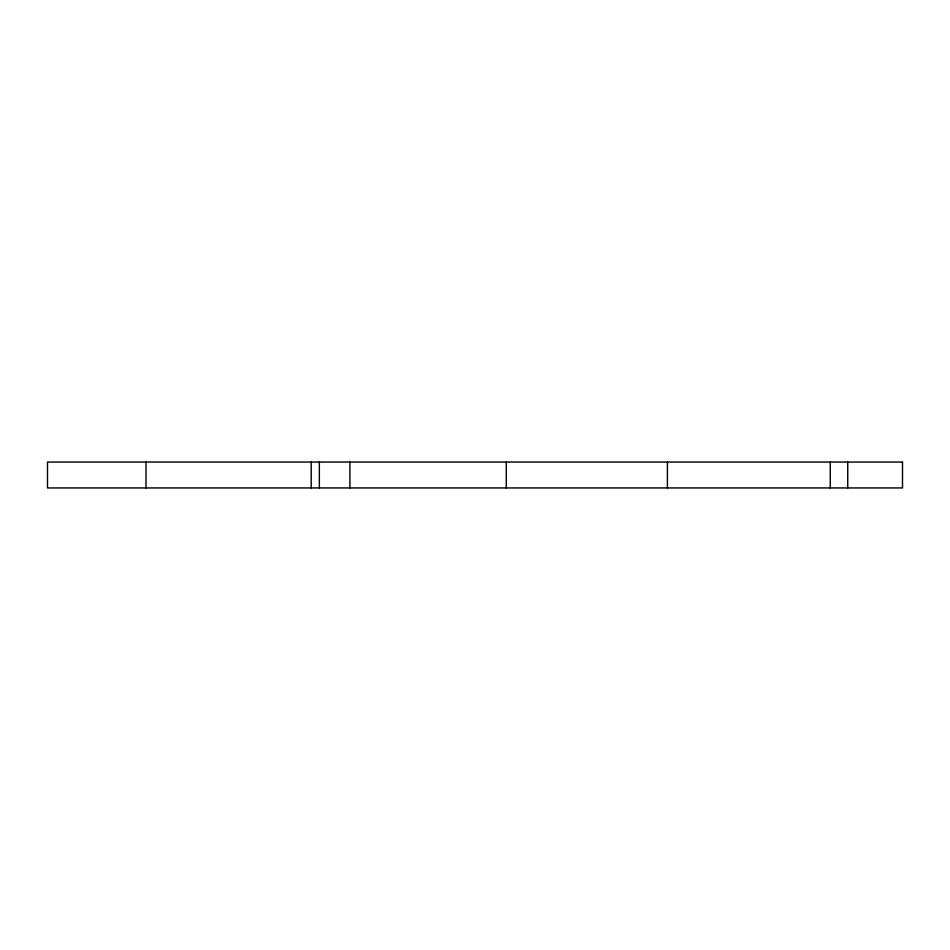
<?xml version="1.0" encoding="UTF-8"?>
<svg xmlns="http://www.w3.org/2000/svg" width="950" height="950" viewBox="0 0 950 950"><rect width="100%" height="100%" fill="white"/><g stroke="black" fill="none" stroke-linecap="round" stroke-linejoin="round"><path stroke-width="1.43" d="M847.744 462.056L847.744 487.944M830.264 462.056L830.264 487.944M667.411 462.056L667.411 487.944M506.291 462.056L506.291 487.944M349.909 462.056L349.909 487.944M319.354 462.056L319.354 487.944M311.208 462.056L311.208 487.944M146.015 462.056L146.015 487.944M902.5 462.056L47.5 462.056L47.5 487.944L902.5 487.944L902.5 462.056"/></g></svg>
